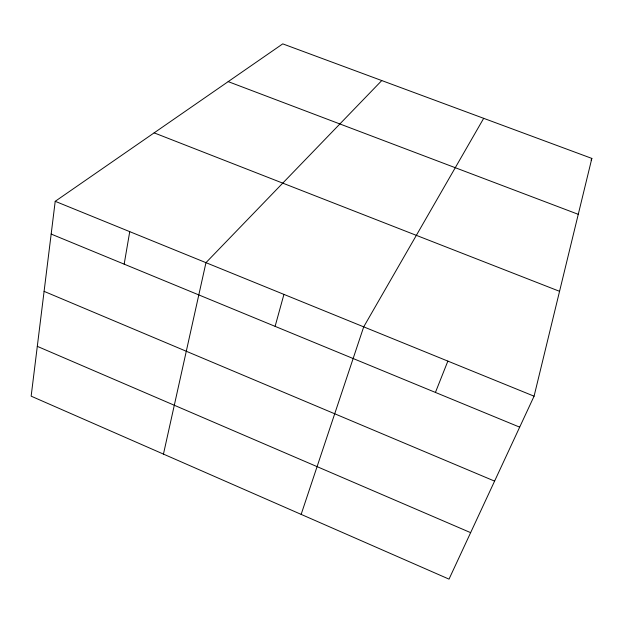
<?xml version="1.0" encoding="UTF-8"?>
<svg xmlns="http://www.w3.org/2000/svg" width="623" height="623" viewBox="0 0 623 623"><rect width="100%" height="100%" fill="white"/><g stroke="black" fill="none" stroke-linecap="round" stroke-linejoin="round"><path stroke-width="0.93" d="M55.213 201.315L31.15 396.166L449.019 579.133L534.075 396.189L591.85 158.413L282.749 43.867L55.213 201.315L534.075 396.189M124.172 264.152L129.74 231.647M163.452 454.097L205.964 262.665L381.767 80.562M275.109 326.359L283.932 294.391M301.15 514.388L363.707 326.857L483.682 118.331M435.43 392.428L447.859 361.106M591.095 160.158L591.85 158.413M228.189 81.621L578.269 214.328M154.138 132.863L559.555 291.315M51.172 234.069L519.683 427.152M44.093 291.362L494.592 481.12M37.302 346.349L470.63 532.649"/></g></svg>
